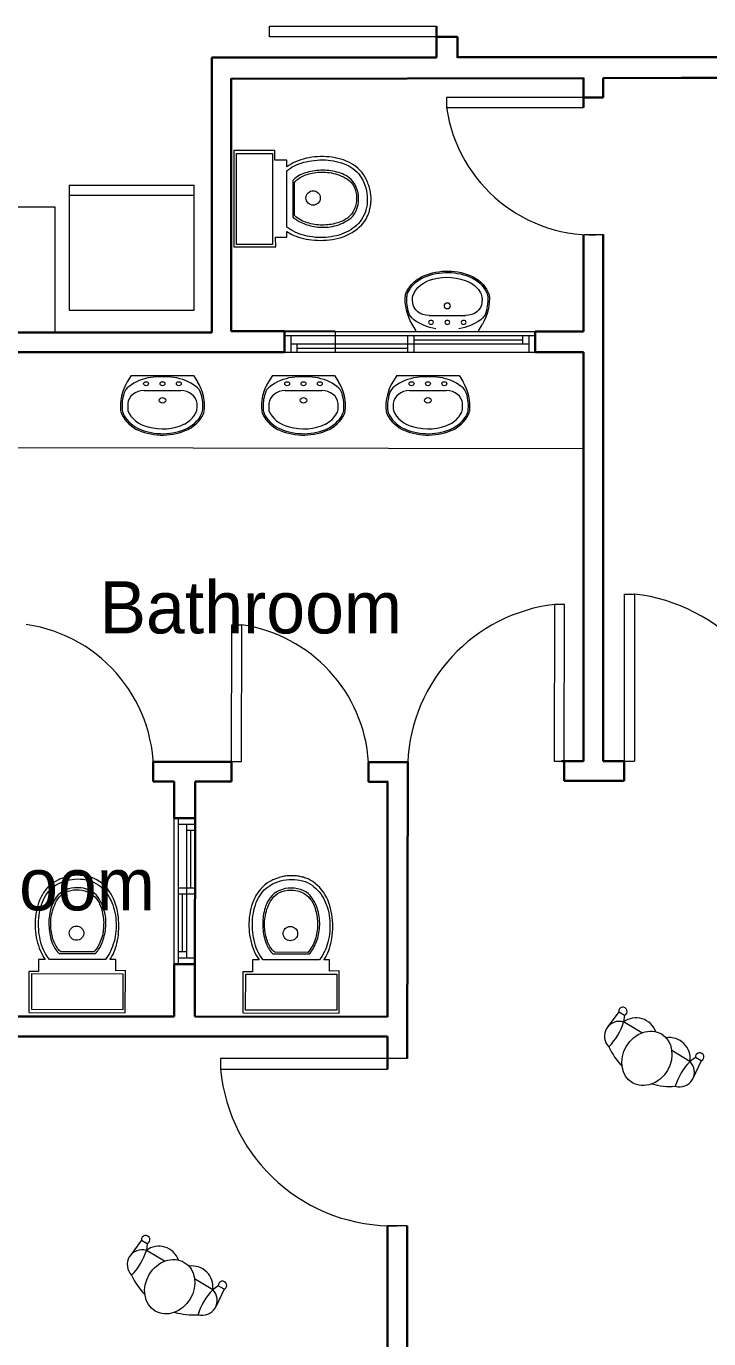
# Model space of a CAD drawing. Header units: inches. Extents: x 17.6 to 55, y 11.8 to 85.9.
# Drawn here: x 28.17 to 31.43, y 21.12 to 27.4 of the extents above; entities that cross this region are included whole.
import ezdxf

# ---------------------------------------------------------------- set-up
doc = ezdxf.new("R2010")
doc.units = ezdxf.units.IN
doc.header["$MEASUREMENT"] = 0
doc.layers.add('01-Text 1 100 int', color=250, linetype='Continuous')
doc.layers.add('6', color=7, linetype='Continuous')
doc.layers.add('1', color=23, linetype='Continuous', lineweight=18)
doc.layers.add('WALL 1 100', color=250, linetype='Continuous', lineweight=30)
for name, color, linetype, lineweight, true_color in [('DOOR WINDOW 1 100', 7, 'Continuous', 15, 0x666666), ('FURNITURE F 1 100', 7, 'Continuous', 13, 0x93979a), ('HATCH F 1 100', 7, 'Continuous', 0, 0xc9c9c9)]:
    doc.layers.add(name, color=color, linetype=linetype, lineweight=lineweight, true_color=true_color)
doc.styles.add('SS Projects_100_notes_interior', font='bahnschrift.ttf', dxfattribs={"height": 0.25})

# ---------------------------------------------------------------- blocks, each defined once
blk = doc.blocks.new('EDUCADORA PLANTA')
at = {"layer": 'HATCH F 1 100'}
for p, q in [((-0.1865, 0.2091), (-0.1936, 0.1344)), ((-0.1865, 0.2091), (-0.1605, 0.2091)), ((-0.1605, 0.2091), (-0.15, 0.185)), ((0.1605, 0.2091), (0.15, 0.185)), ((0.1865, 0.2091), (0.1605, 0.2091)), ((0.1865, 0.2091), (0.1936, 0.1344)), ((-0.0676, 0.185), (-0.15, 0.185)), ((0.15, 0.185), (0.0676, 0.185))]:
    blk.add_line(p, q, dxfattribs=at)
for centre, radius, start, end in [((-0.1735, 0.2192), 0.0164, 322.2806, 217.7194), ((-0.075, 0.1538), 0.0812, 50.4451, 157.4368), ((0.075, 0.1538), 0.0812, 22.5632, 129.5549), ((0.1735, 0.2192), 0.0164, 322.2806, 217.7194), ((-0.1361, 0.1289), 0.0578, 103.9414, 256.0586), ((-0.3761, 0.1289), 0.2329, 346.0586, 13.9414), ((0.3761, 0.1289), 0.2329, 166.0586, 193.9414), ((0.1361, 0.1289), 0.0578, 283.9414, 76.0586), ((0, 0.2878), 0.2622, 235.105, 255.1659), ((0, 0.2878), 0.2622, 284.8341, 304.895)]:
    blk.add_arc(centre, radius, start, end, dxfattribs=at)
blk.add_ellipse((0, 0.11), major_axis=(0, 0.11), ratio=0.84054, dxfattribs=at)

msp = doc.modelspace()

# ---------------------------------------------------------------- linework, layer by layer
at = {"layer": '6', "lineweight": 9}
msp.add_line((29.3446, 25.7321), (29.3254, 25.7016), dxfattribs=at)
at = {"layer": '6', "lineweight": 9, "extrusion": (0, 0, -1)}
msp.add_ellipse((30.2908, 26.0485), major_axis=(0.0783, 0), ratio=0.843506, start_param=0.24786, end_param=0.854013, dxfattribs=at)
at = {"layer": '6', "lineweight": 9}
msp.add_ellipse((29.4795, 25.5386), major_axis=(0.2221, 0), ratio=0.843506, start_param=1.756454, end_param=2.287579, dxfattribs=at)
msp.add_ellipse((29.4153, 25.6925), major_axis=(0.0117, 0), ratio=0.843506, dxfattribs=at)
at = {"layer": 'DOOR WINDOW 1 100', "lineweight": 9}
for p, q in [((30.8351, 27.0625), (30.1788, 27.0625)), ((30.1788, 27.0625), (30.1788, 27.0156)), ((30.8351, 27.0156), (30.8351, 27.0625)), ((30.1788, 27.0156), (30.8351, 27.0156)), ((29.6447, 25.9433), (29.6447, 25.8433)), ((31.0288, 24.6858), (31.0288, 23.792)), ((31.0788, 24.6858), (31.0788, 23.8858)), ((29.8964, 22.4615), (29.0964, 22.4615)), ((29.0964, 22.4115), (29.8964, 22.4115))]:
    msp.add_line(p, q, dxfattribs=at)
at = {"layer": 'DOOR WINDOW 1 100'}
for p, q in [((29.4024, 25.9433), (30.6024, 25.9433)), ((29.4024, 25.9233), (30.6024, 25.9233)), ((29.4324, 25.9233), (29.4324, 25.8433)), ((29.9922, 25.9233), (29.9922, 25.8433)), ((30.0222, 25.9233), (30.0222, 25.8433)), ((30.0222, 25.9033), (30.5424, 25.9033)), ((30.5424, 25.9233), (30.5424, 25.8833)), ((30.5724, 25.9233), (30.5724, 25.8433)), ((29.4024, 25.8433), (30.6024, 25.8433)), ((29.4324, 25.8833), (30.5724, 25.8833)), ((29.4624, 25.8833), (29.4624, 25.8433)), ((29.4624, 25.8633), (29.9922, 25.8633)), ((31.0288, 24.6858), (31.0788, 24.6858)), ((31.0288, 23.8858), (31.0788, 23.8858)), ((28.8742, 22.913), (28.8742, 23.613)), ((28.8942, 22.913), (28.8942, 23.613)), ((28.9742, 23.583), (28.8942, 23.583)), ((28.9342, 22.943), (28.9342, 23.583)), ((28.9742, 23.613), (28.9742, 22.913)), ((28.9742, 23.553), (28.9342, 23.553)), ((28.9542, 23.278), (28.9542, 23.553)), ((28.9742, 23.278), (28.8942, 23.278)), ((28.9742, 23.248), (28.8942, 23.248)), ((28.9142, 22.973), (28.9142, 23.248)), ((28.9342, 22.973), (28.8942, 22.973)), ((28.9742, 22.943), (28.8942, 22.943))]:
    msp.add_line(p, q, dxfattribs=at)
at = {"layer": 'DOOR WINDOW 1 100', "lineweight": 9}
for points in [[(30.1306, 27.3539), (29.3306, 27.3539), (29.3306, 27.4039), (30.1306, 27.4039)], [(30.7413, 23.8854), (30.7428, 24.6354), (30.6959, 24.6355), (30.6945, 23.8855)], [(29.1488, 23.8817), (29.15, 24.5379), (29.1969, 24.5379), (29.1956, 23.8816)]]:
    msp.add_lwpolyline(points, close=True, dxfattribs=at)
for centre, radius, start, end in [((30.882, 27.1148), 0.7101, 188.02724, 273.78504), ((30.7904, 23.8425), 0.7988, 96.79308, 177.30836), ((30.9772, 23.8389), 0.853, 3.10309, 83.15444), ((28.0651, 23.8369), 0.7101, 356.10385, 81.86166), ((29.0964, 23.8349), 0.7101, 3.67394, 81.86166), ((29.9198, 22.4882), 0.827, 185.31922, 271.624)]:
    msp.add_arc(centre, radius, start, end, dxfattribs=at)
at = {"layer": 'FURNITURE F 1 100', "lineweight": 9}
for p, q in [((28.3706, 26.6439), (28.9706, 26.6439)), ((28.3706, 26.6439), (28.3706, 26.0439)), ((28.3038, 26.5375), (27.8387, 26.5375)), ((28.3038, 25.9375), (28.3038, 26.5375)), ((30.0585, 26.2044), (30.0679, 26.2085)), ((30.0621, 26.1985), (30.0714, 26.2026)), ((30.0947, 26.0191), (30.2699, 26.0191)), ((30.0332, 25.9464), (30.0141, 25.9769)), ((30.3313, 25.9464), (30.3505, 25.9769)), ((28.6689, 25.7321), (28.6497, 25.7016)), ((28.6689, 25.7321), (28.967, 25.7321)), ((28.967, 25.7321), (28.9862, 25.7016)), ((29.3446, 25.7321), (29.6426, 25.7321)), ((29.6426, 25.7321), (29.6618, 25.7016)), ((29.9404, 25.7321), (29.9213, 25.7016)), ((29.9404, 25.7321), (30.2385, 25.7321)), ((30.2385, 25.7321), (30.2577, 25.7016)), ((28.7304, 25.6594), (28.9056, 25.6594)), ((29.406, 25.6594), (29.5812, 25.6594)), ((30.0019, 25.6594), (30.1771, 25.6594)), ((28.6942, 25.4741), (28.7036, 25.47)), ((28.6977, 25.48), (28.7071, 25.4759)), ((29.3698, 25.4741), (29.3792, 25.47)), ((29.3734, 25.48), (29.3828, 25.4759)), ((29.9657, 25.4741), (29.9751, 25.47)), ((29.9693, 25.48), (29.9786, 25.4759)), ((30.8377, 25.3804), (27.9317, 25.3861))]:
    msp.add_line(p, q, dxfattribs=at)
for points in [[(29.1592, 26.8095), (29.1592, 26.3475), (29.3612, 26.3475), (29.3599, 26.3936), (29.4139, 26.3936), (29.4139, 26.422), (29.4211, 26.4167), (29.4294, 26.4118), (29.4383, 26.4068), (29.4478, 26.4022), (29.4584, 26.3983), (29.4693, 26.3943), (29.4811, 26.391), (29.4933, 26.388), (29.5058, 26.3851), (29.519, 26.3831), (29.5325, 26.3811), (29.5464, 26.3801), (29.5602, 26.3791), (29.5744, 26.3788), (29.5889, 26.3791), (29.603, 26.3801), (29.6175, 26.3814), (29.632, 26.3834), (29.6462, 26.3861), (29.6604, 26.3894), (29.6742, 26.3933), (29.688, 26.3979), (29.7012, 26.4035), (29.7141, 26.4095), (29.7266, 26.4164), (29.7384, 26.424), (29.75, 26.4325), (29.7609, 26.4417), (29.7707, 26.452), (29.7803, 26.4628), (29.7889, 26.4747), (29.7964, 26.4875), (29.7991, 26.4928), (29.8014, 26.4978), (29.8037, 26.5034), (29.8057, 26.5086), (29.8073, 26.5142), (29.8093, 26.5195), (29.8119, 26.5307), (29.8132, 26.5363), (29.8142, 26.5419), (29.8149, 26.5472), (29.8155, 26.5528), (29.8162, 26.5581), (29.8165, 26.5637), (29.8169, 26.5686), (29.8169, 26.5864), (29.8165, 26.5927), (29.8159, 26.5989), (29.8149, 26.6052), (29.8139, 26.6114), (29.8126, 26.6177), (29.8113, 26.6236), (29.8096, 26.6299), (29.8076, 26.6361), (29.8057, 26.6421), (29.8037, 26.648), (29.8014, 26.6539), (29.7991, 26.6599), (29.7964, 26.6658), (29.7938, 26.6717), (29.7875, 26.6836), (29.7803, 26.6948), (29.7724, 26.7053), (29.7638, 26.7149), (29.7543, 26.7241), (29.744, 26.7324), (29.7335, 26.7399), (29.722, 26.7469), (29.7101, 26.7531), (29.6979, 26.7587), (29.6854, 26.7637), (29.6722, 26.7676), (29.6587, 26.7712), (29.6452, 26.7742), (29.6314, 26.7768), (29.6172, 26.7785), (29.6034, 26.7795), (29.5892, 26.7801), (29.575, 26.7801), (29.5609, 26.7795), (29.5467, 26.7785), (29.5328, 26.7768), (29.5193, 26.7745), (29.5058, 26.7716), (29.4926, 26.7683), (29.4801, 26.7643), (29.4676, 26.76), (29.4557, 26.7551), (29.4445, 26.7498), (29.4337, 26.7442), (29.4235, 26.7376), (29.4139, 26.731), (29.4139, 26.763), (29.3562, 26.763), (29.3562, 26.8095), (29.1592, 26.8095)], [(29.1734, 26.359), (29.1734, 26.7953), (29.3457, 26.7953), (29.3457, 26.359), (29.1734, 26.359)], [(29.4139, 26.4427), (29.4139, 26.7116), (29.4218, 26.7182), (29.4307, 26.7245), (29.4399, 26.7301), (29.4498, 26.7353), (29.4604, 26.7403), (29.4716, 26.7449), (29.4831, 26.7488), (29.495, 26.7525), (29.5071, 26.7554), (29.5197, 26.7581), (29.5325, 26.7604), (29.5454, 26.762), (29.5585, 26.763), (29.5721, 26.7637), (29.5852, 26.764), (29.5984, 26.7637), (29.6119, 26.7627), (29.6251, 26.761), (29.638, 26.759), (29.6508, 26.7567), (29.6633, 26.7534), (29.6755, 26.7498), (29.6877, 26.7455), (29.6989, 26.7406), (29.7101, 26.7353), (29.7207, 26.7291), (29.7305, 26.7225), (29.7401, 26.7152), (29.7487, 26.707), (29.7566, 26.6984), (29.7638, 26.6892), (29.7704, 26.6793), (29.777, 26.6674), (29.7829, 26.6553), (29.7875, 26.6424), (29.7918, 26.6296), (29.7948, 26.6164), (29.7971, 26.6029), (29.7987, 26.5897), (29.7991, 26.5762), (29.7991, 26.5627), (29.7978, 26.5495), (29.7958, 26.5366), (29.7925, 26.5241), (29.7889, 26.5119), (29.7839, 26.5004), (29.7783, 26.4892), (29.7717, 26.4787), (29.7645, 26.4691), (29.7566, 26.4602), (29.7483, 26.4516), (29.7391, 26.4437), (29.7299, 26.4365), (29.7197, 26.4299), (29.7091, 26.4236), (29.6982, 26.418), (29.687, 26.4131), (29.6755, 26.4085), (29.6637, 26.4045), (29.6515, 26.4012), (29.6393, 26.3983), (29.6264, 26.3959), (29.6139, 26.3943), (29.601, 26.393), (29.5882, 26.3923), (29.5753, 26.3923), (29.5625, 26.3927), (29.5496, 26.3933), (29.5368, 26.395), (29.5243, 26.3966), (29.5118, 26.3989), (29.4996, 26.4019), (29.4877, 26.4055), (29.4762, 26.4091), (29.4646, 26.4137), (29.4538, 26.4184), (29.4429, 26.424), (29.4327, 26.4296), (29.4231, 26.4358), (29.4139, 26.4427)], [(29.7114, 26.4787), (29.722, 26.4872), (29.7312, 26.4971), (29.7391, 26.5086), (29.7457, 26.5208), (29.751, 26.534), (29.7546, 26.5482), (29.7569, 26.5623), (29.7576, 26.5772), (29.7569, 26.592), (29.7549, 26.6065), (29.7513, 26.6207), (29.7464, 26.6342), (29.7401, 26.6474), (29.7319, 26.6592), (29.7223, 26.6698), (29.7114, 26.6793), (29.7042, 26.6843), (29.6963, 26.6889), (29.6884, 26.6931), (29.6801, 26.6968), (29.6712, 26.7004), (29.6623, 26.7034), (29.6534, 26.706), (29.6439, 26.7083), (29.6347, 26.7103), (29.6248, 26.7116), (29.6152, 26.7129), (29.6053, 26.7139), (29.5954, 26.7142), (29.5859, 26.7146), (29.576, 26.7142), (29.5661, 26.7136), (29.5566, 26.7129), (29.547, 26.7119), (29.5375, 26.7103), (29.5282, 26.7086), (29.5193, 26.7063), (29.5104, 26.704), (29.5019, 26.7014), (29.4936, 26.6984), (29.4857, 26.6951), (29.4781, 26.6918), (29.4643, 26.6839), (29.458, 26.6796), (29.4524, 26.675), (29.4468, 26.6701), (29.4422, 26.6651), (29.4422, 26.4915), (29.4462, 26.4875), (29.4508, 26.4839), (29.4561, 26.48), (29.4613, 26.4763), (29.4673, 26.4727), (29.4735, 26.4691), (29.4801, 26.4655), (29.487, 26.4622), (29.4946, 26.4592), (29.5022, 26.4562), (29.5101, 26.4536), (29.5183, 26.451), (29.5269, 26.4487), (29.5355, 26.4467), (29.5444, 26.445), (29.5536, 26.4434), (29.5628, 26.4424), (29.5724, 26.4417), (29.5819, 26.4414), (29.5918, 26.4414), (29.6017, 26.4417), (29.6116, 26.4424), (29.6215, 26.4437), (29.6317, 26.4454), (29.6416, 26.4477), (29.6518, 26.4506), (29.662, 26.4536), (29.6719, 26.4576), (29.6818, 26.4618), (29.692, 26.4668), (29.7015, 26.4724), (29.7114, 26.4787)], [(29.4501, 26.6562), (29.4534, 26.6602), (29.4574, 26.6645), (29.4617, 26.6681), (29.4666, 26.6721), (29.4719, 26.6757), (29.4775, 26.6793), (29.4834, 26.6826), (29.49, 26.6859), (29.4969, 26.6889), (29.5038, 26.6918), (29.5114, 26.6945), (29.519, 26.6968), (29.5355, 26.7007), (29.544, 26.7024), (29.5526, 26.7037), (29.5615, 26.7047), (29.5707, 26.7053), (29.5796, 26.7057), (29.5892, 26.7057), (29.5984, 26.7053), (29.608, 26.7044), (29.6175, 26.7034), (29.6274, 26.7017), (29.637, 26.6994), (29.6465, 26.6971), (29.6564, 26.6941), (29.666, 26.6905), (29.6755, 26.6866), (29.6851, 26.6823), (29.6943, 26.6773), (29.7035, 26.6717), (29.7134, 26.6645), (29.7223, 26.6556), (29.7299, 26.6457), (29.7361, 26.6345), (29.7411, 26.6223), (29.7447, 26.6098), (29.747, 26.5963), (29.748, 26.5828), (29.7477, 26.5689), (29.7457, 26.5554), (29.7424, 26.5419), (29.7375, 26.5291), (29.7315, 26.5165), (29.7236, 26.505), (29.7144, 26.4945), (29.7035, 26.4852), (29.6982, 26.4816), (29.6926, 26.478), (29.6864, 26.4744), (29.6801, 26.4714), (29.6732, 26.4684), (29.666, 26.4655), (29.6587, 26.4632), (29.6508, 26.4609), (29.6429, 26.4589), (29.6347, 26.4569), (29.6264, 26.4556), (29.6179, 26.4543), (29.6093, 26.4533), (29.6004, 26.4526), (29.5915, 26.452), (29.5826, 26.452), (29.5737, 26.4523), (29.5645, 26.4526), (29.5556, 26.4536), (29.5467, 26.4549), (29.5378, 26.4562), (29.5289, 26.4582), (29.52, 26.4605), (29.5114, 26.4632), (29.5029, 26.4661), (29.4946, 26.4694), (29.4867, 26.473), (29.4788, 26.4773), (29.4712, 26.4819), (29.464, 26.4869), (29.4567, 26.4922), (29.4501, 26.4981), (29.4501, 26.6562)], [(28.3706, 26.0439), (28.9706, 26.0439), (28.9706, 26.6439)], [(28.9706, 26.5939), (28.3706, 26.5939)], [(29.5055, 26.5818), (29.5062, 26.5887), (29.5081, 26.5953), (29.5114, 26.6012), (29.5157, 26.6062), (29.5207, 26.6104), (29.5266, 26.6137), (29.5332, 26.6157), (29.5401, 26.6164), (29.5467, 26.6157), (29.5529, 26.6137), (29.5585, 26.6104), (29.5638, 26.6062), (29.5678, 26.6012), (29.5711, 26.5953), (29.573, 26.5887), (29.5737, 26.5818), (29.573, 26.5752), (29.5711, 26.5686), (29.5678, 26.5627), (29.5638, 26.5574), (29.5585, 26.5531), (29.5529, 26.5498), (29.5467, 26.5475), (29.5401, 26.5469), (29.5332, 26.5475), (29.5266, 26.5498), (29.5207, 26.5531), (29.5157, 26.5574), (29.5114, 26.5627), (29.5081, 26.5686), (29.5062, 26.5752), (29.5055, 26.5818)], [(28.1781, 22.6819), (28.6401, 22.681), (28.6405, 22.883), (28.5943, 22.8818), (28.5944, 22.9358), (28.5661, 22.9359), (28.5714, 22.9431), (28.5763, 22.9514), (28.5813, 22.9602), (28.5859, 22.9698), (28.5899, 22.9803), (28.5939, 22.9912), (28.5972, 23.003), (28.6002, 23.0152), (28.6032, 23.0277), (28.6052, 23.0409), (28.6072, 23.0544), (28.6082, 23.0683), (28.6092, 23.0821), (28.6096, 23.0963), (28.6093, 23.1108), (28.6083, 23.1249), (28.607, 23.1394), (28.6051, 23.1539), (28.6025, 23.1681), (28.5992, 23.1823), (28.5953, 23.1961), (28.5907, 23.21), (28.5851, 23.2232), (28.5792, 23.236), (28.5723, 23.2486), (28.5647, 23.2604), (28.5562, 23.272), (28.547, 23.2829), (28.5368, 23.2928), (28.5259, 23.3024), (28.5141, 23.3109), (28.5013, 23.3186), (28.496, 23.3212), (28.4911, 23.3235), (28.4855, 23.3258), (28.4802, 23.3278), (28.4746, 23.3295), (28.4693, 23.3315), (28.4637, 23.3328), (28.4581, 23.3341), (28.4525, 23.3355), (28.4469, 23.3365), (28.4417, 23.3371), (28.4361, 23.3378), (28.4308, 23.3385), (28.4252, 23.3388), (28.4203, 23.3391), (28.415, 23.3391), (28.4025, 23.3392), (28.3962, 23.3389), (28.3899, 23.3382), (28.3837, 23.3372), (28.3774, 23.3363), (28.3712, 23.335), (28.3652, 23.3336), (28.359, 23.332), (28.3527, 23.33), (28.3468, 23.3281), (28.3408, 23.3261), (28.3349, 23.3238), (28.3289, 23.3215), (28.323, 23.3189), (28.3171, 23.3163), (28.3052, 23.31), (28.294, 23.3028), (28.2834, 23.2949), (28.2739, 23.2864), (28.2646, 23.2768), (28.2564, 23.2666), (28.2488, 23.2561), (28.2418, 23.2446), (28.2355, 23.2327), (28.2299, 23.2206), (28.2249, 23.208), (28.221, 23.1949), (28.2173, 23.1814), (28.2143, 23.1679), (28.2117, 23.154), (28.21, 23.1399), (28.209, 23.126), (28.2083, 23.1119), (28.2083, 23.0977), (28.2089, 23.0835), (28.2098, 23.0694), (28.2115, 23.0555), (28.2137, 23.042), (28.2167, 23.0285), (28.22, 23.0153), (28.2239, 23.0028), (28.2281, 22.9902), (28.2331, 22.9784), (28.2383, 22.9672), (28.2439, 22.9563), (28.2505, 22.9461), (28.257, 22.9365), (28.2251, 22.9365), (28.225, 22.8789), (28.1785, 22.879), (28.1781, 22.6819)], [(28.5453, 22.9359), (28.2765, 22.9364), (28.2699, 22.9444), (28.2637, 22.9533), (28.2581, 22.9625), (28.2528, 22.9724), (28.2479, 22.983), (28.2433, 22.9942), (28.2394, 23.0057), (28.2358, 23.0176), (28.2328, 23.0298), (28.2302, 23.0423), (28.2279, 23.0552), (28.2263, 23.068), (28.2254, 23.0812), (28.2247, 23.0947), (28.2244, 23.1079), (28.2248, 23.1211), (28.2258, 23.1346), (28.2275, 23.1477), (28.2295, 23.1606), (28.2318, 23.1734), (28.2351, 23.186), (28.2388, 23.1981), (28.2431, 23.2103), (28.248, 23.2215), (28.2533, 23.2327), (28.2596, 23.2432), (28.2662, 23.2531), (28.2735, 23.2627), (28.2817, 23.2712), (28.2903, 23.2791), (28.2996, 23.2863), (28.3095, 23.2929), (28.3213, 23.2995), (28.3335, 23.3054), (28.3464, 23.31), (28.3592, 23.3142), (28.3724, 23.3172), (28.3859, 23.3194), (28.3991, 23.3211), (28.4126, 23.3214), (28.4262, 23.3213), (28.4393, 23.32), (28.4522, 23.318), (28.4647, 23.3147), (28.4769, 23.311), (28.4884, 23.3061), (28.4996, 23.3004), (28.5101, 23.2938), (28.5197, 23.2866), (28.5285, 23.2786), (28.5371, 23.2704), (28.545, 23.2611), (28.5522, 23.2519), (28.5588, 23.2417), (28.565, 23.2311), (28.5706, 23.2202), (28.5755, 23.209), (28.5801, 23.1975), (28.584, 23.1856), (28.5873, 23.1734), (28.5903, 23.1612), (28.5925, 23.1484), (28.5942, 23.1358), (28.5955, 23.123), (28.5961, 23.1101), (28.5961, 23.0973), (28.5957, 23.0844), (28.595, 23.0716), (28.5934, 23.0587), (28.5917, 23.0462), (28.5894, 23.0337), (28.5864, 23.0215), (28.5827, 23.0097), (28.5791, 22.9981), (28.5744, 22.9866), (28.5698, 22.9757), (28.5642, 22.9649), (28.5586, 22.9547), (28.5523, 22.9451), (28.5453, 22.9359)], [(29.2023, 22.68), (29.6642, 22.6791), (29.6646, 22.881), (29.6185, 22.8798), (29.6186, 22.9338), (29.5903, 22.9339), (29.5955, 22.9411), (29.6005, 22.9494), (29.6055, 22.9583), (29.6101, 22.9678), (29.6141, 22.9783), (29.618, 22.9892), (29.6214, 23.0011), (29.6244, 23.0132), (29.6273, 23.0258), (29.6293, 23.0389), (29.6313, 23.0524), (29.6324, 23.0663), (29.6334, 23.0801), (29.6337, 23.0943), (29.6334, 23.1088), (29.6325, 23.1229), (29.6312, 23.1374), (29.6292, 23.1519), (29.6266, 23.1661), (29.6234, 23.1803), (29.6194, 23.1941), (29.6148, 23.208), (29.6093, 23.2212), (29.6034, 23.234), (29.5965, 23.2466), (29.5889, 23.2585), (29.5804, 23.27), (29.5712, 23.2809), (29.561, 23.2908), (29.5501, 23.3004), (29.5383, 23.309), (29.5254, 23.3166), (29.5202, 23.3192), (29.5152, 23.3215), (29.5096, 23.3238), (29.5044, 23.3258), (29.4988, 23.3275), (29.4935, 23.3295), (29.4879, 23.3308), (29.4823, 23.3321), (29.4767, 23.3335), (29.4711, 23.3345), (29.4658, 23.3351), (29.4602, 23.3358), (29.455, 23.3365), (29.4494, 23.3368), (29.4444, 23.3372), (29.4266, 23.3372), (29.4204, 23.3369), (29.4141, 23.3362), (29.4078, 23.3352), (29.4016, 23.3343), (29.3953, 23.333), (29.3894, 23.3317), (29.3831, 23.33), (29.3769, 23.3281), (29.3709, 23.3261), (29.365, 23.3241), (29.3591, 23.3218), (29.3531, 23.3195), (29.3472, 23.3169), (29.3412, 23.3143), (29.3294, 23.3081), (29.3182, 23.3008), (29.3076, 23.2929), (29.298, 23.2844), (29.2888, 23.2749), (29.2805, 23.2647), (29.2729, 23.2541), (29.266, 23.2426), (29.2597, 23.2308), (29.2541, 23.2186), (29.2491, 23.2061), (29.2451, 23.1929), (29.2415, 23.1794), (29.2385, 23.1659), (29.2358, 23.1521), (29.2341, 23.1379), (29.2331, 23.1241), (29.2324, 23.1099), (29.2324, 23.0957), (29.233, 23.0815), (29.234, 23.0674), (29.2356, 23.0535), (29.2379, 23.04), (29.2408, 23.0265), (29.2441, 23.0133), (29.248, 23.0008), (29.2523, 22.9883), (29.2572, 22.9764), (29.2625, 22.9652), (29.2681, 22.9543), (29.2746, 22.9441), (29.2812, 22.9345), (29.2492, 22.9346), (29.2491, 22.8769), (29.2027, 22.877), (29.2023, 22.68)], [(29.5695, 22.9339), (29.3006, 22.9345), (29.2941, 22.9424), (29.2878, 22.9513), (29.2822, 22.9605), (29.277, 22.9704), (29.2721, 22.981), (29.2675, 22.9922), (29.2635, 23.0037), (29.2599, 23.0156), (29.257, 23.0278), (29.2544, 23.0403), (29.2521, 23.0532), (29.2505, 23.066), (29.2495, 23.0792), (29.2489, 23.0927), (29.2486, 23.1059), (29.2489, 23.1191), (29.25, 23.1326), (29.2516, 23.1458), (29.2536, 23.1586), (29.256, 23.1715), (29.2593, 23.184), (29.2629, 23.1962), (29.2672, 23.2083), (29.2722, 23.2195), (29.2775, 23.2307), (29.2838, 23.2413), (29.2904, 23.2511), (29.2976, 23.2607), (29.3059, 23.2692), (29.3145, 23.2771), (29.3237, 23.2843), (29.3336, 23.2909), (29.3455, 23.2975), (29.3577, 23.3034), (29.3706, 23.308), (29.3834, 23.3122), (29.3966, 23.3152), (29.4101, 23.3174), (29.4233, 23.3191), (29.4368, 23.3194), (29.4503, 23.3193), (29.4635, 23.318), (29.4763, 23.316), (29.4889, 23.3127), (29.501, 23.309), (29.5126, 23.3041), (29.5238, 23.2984), (29.5343, 23.2918), (29.5438, 23.2846), (29.5527, 23.2766), (29.5613, 23.2684), (29.5691, 23.2592), (29.5764, 23.2499), (29.5829, 23.2397), (29.5892, 23.2291), (29.5948, 23.2182), (29.5997, 23.207), (29.6043, 23.1955), (29.6082, 23.1836), (29.6115, 23.1714), (29.6144, 23.1592), (29.6167, 23.1464), (29.6183, 23.1338), (29.6196, 23.121), (29.6203, 23.1081), (29.6202, 23.0953), (29.6199, 23.0824), (29.6192, 23.0696), (29.6175, 23.0567), (29.6158, 23.0442), (29.6135, 23.0317), (29.6105, 23.0195), (29.6069, 23.0077), (29.6032, 22.9961), (29.5986, 22.9846), (29.594, 22.9738), (29.5883, 22.9629), (29.5827, 22.9527), (29.5764, 22.9432), (29.5695, 22.9339)], [(28.51, 23.2335), (28.5015, 23.2441), (28.4916, 23.2533), (28.4801, 23.2613), (28.4679, 23.2679), (28.4547, 23.2732), (28.4406, 23.2768), (28.4264, 23.2792), (28.4116, 23.2798), (28.3967, 23.2792), (28.3822, 23.2773), (28.3681, 23.2737), (28.3545, 23.2688), (28.3414, 23.2625), (28.3295, 23.2543), (28.3189, 23.2448), (28.3093, 23.2339), (28.3044, 23.2267), (28.2998, 23.2188), (28.2955, 23.2109), (28.2918, 23.2026), (28.2882, 23.1938), (28.2852, 23.1849), (28.2825, 23.176), (28.2802, 23.1664), (28.2782, 23.1572), (28.2769, 23.1473), (28.2755, 23.1378), (28.2745, 23.1279), (28.2742, 23.118), (28.2738, 23.1084), (28.2742, 23.0986), (28.2748, 23.0887), (28.2754, 23.0791), (28.2764, 23.0696), (28.278, 23.06), (28.2797, 23.0508), (28.2819, 23.0419), (28.2842, 23.033), (28.2869, 23.0244), (28.2898, 23.0162), (28.2931, 23.0082), (28.2964, 23.0007), (28.3042, 22.9868), (28.3085, 22.9805), (28.3131, 22.9749), (28.3181, 22.9693), (28.323, 22.9647), (28.4966, 22.9644), (28.5006, 22.9683), (28.5042, 22.9729), (28.5082, 22.9782), (28.5118, 22.9834), (28.5155, 22.9894), (28.5191, 22.9956), (28.5227, 23.0022), (28.526, 23.0091), (28.529, 23.0167), (28.532, 23.0243), (28.5347, 23.0322), (28.5373, 23.0404), (28.5396, 23.049), (28.5416, 23.0575), (28.5433, 23.0664), (28.545, 23.0756), (28.546, 23.0849), (28.5466, 23.0944), (28.547, 23.104), (28.547, 23.1138), (28.5467, 23.1237), (28.5461, 23.1336), (28.5448, 23.1435), (28.5431, 23.1537), (28.5408, 23.1636), (28.5379, 23.1738), (28.5349, 23.1841), (28.531, 23.1939), (28.5267, 23.2038), (28.5218, 23.2141), (28.5162, 23.2236), (28.51, 23.2335)], [(28.3319, 22.9726), (28.328, 22.9759), (28.3237, 22.9798), (28.3201, 22.9841), (28.3161, 22.9891), (28.3125, 22.9944), (28.3089, 23), (28.3056, 23.0059), (28.3023, 23.0125), (28.2994, 23.0194), (28.2964, 23.0264), (28.2938, 23.0339), (28.2915, 23.0415), (28.2876, 23.058), (28.286, 23.0666), (28.2846, 23.0751), (28.2837, 23.084), (28.283, 23.0933), (28.2827, 23.1022), (28.2827, 23.1117), (28.2831, 23.121), (28.2841, 23.1305), (28.2851, 23.1401), (28.2868, 23.1499), (28.2891, 23.1595), (28.2914, 23.169), (28.2944, 23.1789), (28.298, 23.1885), (28.302, 23.198), (28.3063, 23.2076), (28.3113, 23.2168), (28.3169, 23.226), (28.3242, 23.2359), (28.3331, 23.2447), (28.343, 23.2523), (28.3542, 23.2585), (28.3664, 23.2635), (28.3789, 23.2671), (28.3924, 23.2693), (28.406, 23.2703), (28.4198, 23.2699), (28.4333, 23.2679), (28.4468, 23.2646), (28.4596, 23.2597), (28.4721, 23.2537), (28.4837, 23.2458), (28.4942, 23.2365), (28.5034, 23.2256), (28.507, 23.2204), (28.5106, 23.2147), (28.5142, 23.2085), (28.5172, 23.2022), (28.5201, 23.1953), (28.5231, 23.188), (28.5254, 23.1808), (28.5277, 23.1729), (28.5296, 23.165), (28.5316, 23.1567), (28.5329, 23.1485), (28.5342, 23.1399), (28.5352, 23.1313), (28.5358, 23.1224), (28.5365, 23.1135), (28.5364, 23.1046), (28.5361, 23.0957), (28.5357, 23.0865), (28.5347, 23.0776), (28.5334, 23.0687), (28.5321, 23.0598), (28.5301, 23.0509), (28.5278, 23.0421), (28.5251, 23.0335), (28.5221, 23.0249), (28.5188, 23.0167), (28.5152, 23.0088), (28.5109, 23.0009), (28.5062, 22.9933), (28.5013, 22.9861), (28.496, 22.9789), (28.4901, 22.9723), (28.3319, 22.9726)], [(29.5342, 23.2315), (29.5256, 23.2421), (29.5158, 23.2513), (29.5042, 23.2593), (29.4921, 23.2659), (29.4789, 23.2712), (29.4647, 23.2748), (29.4506, 23.2772), (29.4357, 23.2779), (29.4209, 23.2772), (29.4064, 23.2753), (29.3922, 23.2717), (29.3787, 23.2668), (29.3655, 23.2605), (29.3536, 23.2523), (29.3431, 23.2428), (29.3335, 23.2319), (29.3285, 23.2247), (29.3239, 23.2168), (29.3196, 23.2089), (29.316, 23.2007), (29.3123, 23.1918), (29.3094, 23.1829), (29.3067, 23.174), (29.3044, 23.1644), (29.3024, 23.1552), (29.301, 23.1453), (29.2997, 23.1358), (29.2987, 23.1259), (29.2984, 23.116), (29.298, 23.1065), (29.2983, 23.0966), (29.299, 23.0867), (29.2996, 23.0771), (29.3006, 23.0676), (29.3022, 23.058), (29.3038, 23.0488), (29.3061, 23.0399), (29.3084, 23.031), (29.311, 23.0224), (29.314, 23.0142), (29.3173, 23.0063), (29.3205, 22.9987), (29.3245, 22.9917), (29.3284, 22.9848), (29.3327, 22.9786), (29.3373, 22.9729), (29.3422, 22.9673), (29.3472, 22.9627), (29.5208, 22.9624), (29.5248, 22.9663), (29.5284, 22.9709), (29.5324, 22.9762), (29.536, 22.9815), (29.5396, 22.9874), (29.5433, 22.9936), (29.5469, 23.0002), (29.5502, 23.0071), (29.5532, 23.0147), (29.5562, 23.0223), (29.5588, 23.0302), (29.5615, 23.0384), (29.5638, 23.047), (29.5658, 23.0555), (29.5675, 23.0644), (29.5691, 23.0736), (29.5701, 23.0829), (29.5708, 23.0924), (29.5711, 23.102), (29.5712, 23.1119), (29.5709, 23.1217), (29.5702, 23.1316), (29.5689, 23.1415), (29.5673, 23.1517), (29.565, 23.1616), (29.5621, 23.1718), (29.5591, 23.1821), (29.5552, 23.192), (29.5509, 23.2019), (29.546, 23.2121), (29.5404, 23.2216), (29.5342, 23.2315)], [(29.3561, 22.9706), (29.3521, 22.9739), (29.3478, 22.9779), (29.3442, 22.9822), (29.3403, 22.9871), (29.3367, 22.9924), (29.3331, 22.998), (29.3298, 23.0039), (29.3265, 23.0105), (29.3235, 23.0174), (29.3206, 23.0244), (29.318, 23.032), (29.3157, 23.0395), (29.3137, 23.0478), (29.3117, 23.056), (29.3101, 23.0646), (29.3088, 23.0732), (29.3078, 23.0821), (29.3072, 23.0913), (29.3069, 23.1002), (29.3069, 23.1097), (29.3073, 23.119), (29.3083, 23.1285), (29.3093, 23.1381), (29.3109, 23.148), (29.3133, 23.1575), (29.3156, 23.1671), (29.3186, 23.1769), (29.3222, 23.1865), (29.3262, 23.196), (29.3305, 23.2056), (29.3354, 23.2148), (29.3411, 23.224), (29.3483, 23.2339), (29.3573, 23.2428), (29.3672, 23.2503), (29.3784, 23.2566), (29.3906, 23.2615), (29.4031, 23.2651), (29.4166, 23.2674), (29.4301, 23.2683), (29.444, 23.268), (29.4575, 23.266), (29.471, 23.2626), (29.4838, 23.2577), (29.4963, 23.2517), (29.5078, 23.2438), (29.5184, 23.2345), (29.5276, 23.2236), (29.5312, 23.2184), (29.5348, 23.2128), (29.5384, 23.2065), (29.5414, 23.2002), (29.5443, 23.1933), (29.5473, 23.186), (29.5496, 23.1788), (29.5518, 23.1709), (29.5538, 23.163), (29.5558, 23.1547), (29.5571, 23.1465), (29.5584, 23.1379), (29.5593, 23.1293), (29.56, 23.1205), (29.5606, 23.1116), (29.5606, 23.1027), (29.5603, 23.0938), (29.5599, 23.0845), (29.5589, 23.0756), (29.5576, 23.0667), (29.5562, 23.0579), (29.5542, 23.049), (29.5519, 23.0401), (29.5493, 23.0315), (29.5463, 23.0229), (29.543, 23.0147), (29.5393, 23.0068), (29.535, 22.9989), (29.5304, 22.9913), (29.5254, 22.9841), (29.5202, 22.9769), (29.5142, 22.9703), (29.3561, 22.9706)], [(28.4065, 23.0278), (28.3996, 23.0285), (28.393, 23.0305), (28.387, 23.0338), (28.3821, 23.0381), (28.3778, 23.043), (28.3746, 23.0489), (28.3726, 23.0555), (28.3719, 23.0625), (28.3726, 23.069), (28.3746, 23.0753), (28.3779, 23.0809), (28.3822, 23.0862), (28.3872, 23.0901), (28.3931, 23.0934), (28.3997, 23.0954), (28.4066, 23.096), (28.4132, 23.0953), (28.4198, 23.0933), (28.4257, 23.09), (28.431, 23.0861), (28.4352, 23.0808), (28.4385, 23.0752), (28.4408, 23.0689), (28.4415, 23.0623), (28.4408, 23.0554), (28.4385, 23.0488), (28.4352, 23.0429), (28.4309, 23.038), (28.4256, 23.0337), (28.4197, 23.0304), (28.4131, 23.0284), (28.4065, 23.0278)], [(29.4306, 23.0258), (29.4237, 23.0265), (29.4171, 23.0285), (29.4112, 23.0318), (29.4063, 23.0361), (29.402, 23.041), (29.3987, 23.047), (29.3968, 23.0536), (29.3961, 23.0605), (29.3968, 23.0671), (29.3988, 23.0733), (29.4021, 23.0789), (29.4064, 23.0842), (29.4113, 23.0881), (29.4173, 23.0914), (29.4238, 23.0934), (29.4308, 23.094), (29.4374, 23.0933), (29.4439, 23.0914), (29.4499, 23.088), (29.4551, 23.0841), (29.4594, 23.0788), (29.4627, 23.0732), (29.465, 23.0669), (29.4656, 23.0603), (29.465, 23.0534), (29.4626, 23.0468), (29.4593, 23.0409), (29.455, 23.036), (29.4498, 23.0317), (29.4438, 23.0284), (29.4372, 23.0265), (29.4306, 23.0258)], [(28.6286, 22.6952), (28.1923, 22.6961), (28.1926, 22.8684), (28.6289, 22.8676), (28.6286, 22.6952)], [(29.6527, 22.6932), (29.2165, 22.6941), (29.2168, 22.8664), (29.6531, 22.8656), (29.6527, 22.6932)]]:
    msp.add_lwpolyline(points, dxfattribs=at)
at = {"layer": 'FURNITURE F 1 100', "lineweight": 9, "extrusion": (0, 0, -1)}
for centre, major_axis, start_param, end_param in [((30.1507, 26.0785), (-0.1754, 0), 0.284246, 1.017312), ((30.1825, 26.0197), (0.2514, 0), 4.238966, 5.224848), ((30.1825, 26.0197), (0.2436, 0), 4.238966, 5.224848), ((30.1825, 26.0197), (-0.2162, 0), 1.247043, 2.083255), ((30.2138, 26.0785), (-0.1754, 0), 2.12428, 2.857347), ((30.1507, 26.0785), (0.1676, 0), 3.504276, 4.158905), ((30.1507, 26.0785), (0.1402, 0), 3.444446, 4.44547), ((30.2138, 26.0785), (0.1402, 0), 5.265873, 5.855368), ((30.2138, 26.0785), (0.1676, 0), 5.265873, 5.998939), ((30.2917, 26.095), (0.3109, 0), 2.674483, 3.232189), ((30.2917, 26.095), (-0.3031, 0), 6.035325, 6.337028), ((30.0672, 26.1052), (-0.0783, 0), 0.053843, 0.362683), ((30.2917, 26.095), (-0.2757, 0), 6.223626, 6.363915), ((30.0947, 26.0851), (0.0783, 0), 1.570796, 3.082034), ((30.2699, 26.0851), (-0.0783, 0), 3.201152, 4.712389), ((30.2701, 26.1002), (-0.0783, 0), 2.713775, 3.110731), ((30.0729, 26.095), (0.2757, 0), 6.252323, 6.342744), ((30.0729, 26.095), (0.3109, 0), 6.192589, 6.750295), ((30.0729, 26.095), (-0.3031, 0), 3.050996, 3.389453), ((30.0738, 26.0485), (0.0783, 0), 2.287579, 2.893732), ((30.1682, 26.1399), (0.2221, 0), 1.756454, 2.287579), ((30.1963, 26.1399), (-0.2221, 0), 3.995606, 4.526731)]:
    msp.add_ellipse(centre, major_axis=major_axis, ratio=0.843506, start_param=start_param, end_param=end_param, dxfattribs=at)
for centre, major_axis in [((30.1823, 26.0653), (-0.0157, 0)), ((30.104, 25.986), (0.0117, 0)), ((30.1823, 25.986), (-0.0117, 0)), ((30.2606, 25.986), (0.0117, 0))]:
    msp.add_ellipse(centre, major_axis=major_axis, ratio=0.843506, dxfattribs=at)
at = {"layer": 'FURNITURE F 1 100', "lineweight": 9}
for centre, major_axis, start_param, end_param in [((28.9274, 25.5835), (0.3109, 0), 2.674483, 3.232189), ((28.8039, 25.5386), (0.2221, 0), 1.756454, 2.287579), ((28.818, 25.3447), (0.4514, 0), 1.448526, 1.693067), ((28.832, 25.5386), (-0.2221, 0), 3.995606, 4.526731), ((28.7085, 25.5835), (0.3109, 0), 6.192589, 6.750295), ((29.603, 25.5835), (0.3109, 0), 2.674483, 3.232189), ((29.4936, 25.3447), (0.4514, 0), 1.448526, 1.693067), ((29.5077, 25.5386), (-0.2221, 0), 3.995606, 4.526731), ((29.3842, 25.5835), (0.3109, 0), 6.192589, 6.750295), ((30.1989, 25.5835), (0.3109, 0), 2.674483, 3.232189), ((30.0754, 25.5386), (0.2221, 0), 1.756454, 2.287579), ((30.0895, 25.3447), (0.4514, 0), 1.448526, 1.693067), ((30.1035, 25.5386), (-0.2221, 0), 3.995606, 4.526731), ((29.9801, 25.5835), (0.3109, 0), 6.192589, 6.750295), ((28.9274, 25.5835), (-0.3031, 0), 6.035325, 6.337028), ((28.7095, 25.63), (0.0783, 0), 2.287579, 2.893732), ((28.7304, 25.5934), (0.0783, 0), 1.570796, 3.082034), ((28.9056, 25.5934), (-0.0783, 0), 3.201152, 4.712389), ((28.9265, 25.63), (0.0783, 0), 0.24786, 0.854013), ((28.7085, 25.5835), (-0.3031, 0), 3.050996, 3.389453), ((29.603, 25.5835), (-0.3031, 0), 6.035325, 6.337028), ((29.3851, 25.63), (0.0783, 0), 2.287579, 2.893732), ((29.406, 25.5934), (0.0783, 0), 1.570796, 3.082034), ((29.5812, 25.5934), (-0.0783, 0), 3.201152, 4.712389), ((29.6021, 25.63), (0.0783, 0), 0.24786, 0.854013), ((29.3842, 25.5835), (-0.3031, 0), 3.050996, 3.389453), ((30.1989, 25.5835), (-0.3031, 0), 6.035325, 6.337028), ((29.981, 25.63), (0.0783, 0), 2.287579, 2.893732), ((30.0019, 25.5934), (0.0783, 0), 1.570796, 3.082034), ((30.1771, 25.5934), (-0.0783, 0), 3.201152, 4.712389), ((30.198, 25.63), (0.0783, 0), 0.24786, 0.854013), ((29.9801, 25.5835), (-0.3031, 0), 3.050996, 3.389453), ((28.9274, 25.5835), (-0.2757, 0), 6.223626, 6.363915), ((28.9058, 25.5783), (-0.0783, 0), 2.713775, 3.110731), ((28.7085, 25.5835), (0.2757, 0), 6.252323, 6.342744), ((29.603, 25.5835), (-0.2757, 0), 6.223626, 6.363915), ((29.5815, 25.5783), (-0.0783, 0), 2.713775, 3.110731), ((29.3842, 25.5835), (0.2757, 0), 6.252323, 6.342744), ((30.1989, 25.5835), (-0.2757, 0), 6.223626, 6.363915), ((30.1773, 25.5783), (-0.0783, 0), 2.713775, 3.110731), ((29.9801, 25.5835), (0.2757, 0), 6.252323, 6.342744), ((28.7864, 25.6), (-0.1754, 0), 0.284246, 1.017312), ((28.7029, 25.5733), (-0.0783, 0), 0.053843, 0.362683), ((28.7864, 25.6), (0.1676, 0), 3.504276, 4.158905), ((28.7864, 25.6), (0.1402, 0), 3.444446, 4.44547), ((28.8495, 25.6), (0.1402, 0), 5.265873, 5.855368), ((28.8495, 25.6), (0.1676, 0), 5.265873, 5.998939), ((28.8495, 25.6), (-0.1754, 0), 2.12428, 2.857347), ((29.462, 25.6), (-0.1754, 0), 0.284246, 1.017312), ((29.3786, 25.5733), (-0.0783, 0), 0.053843, 0.362683), ((29.462, 25.6), (0.1676, 0), 3.504276, 4.158905), ((29.462, 25.6), (0.1402, 0), 3.444446, 4.44547), ((29.5252, 25.6), (0.1402, 0), 5.265873, 5.855368), ((29.5252, 25.6), (0.1676, 0), 5.265873, 5.998939), ((29.5252, 25.6), (-0.1754, 0), 2.12428, 2.857347), ((30.0579, 25.6), (-0.1754, 0), 0.284246, 1.017312), ((29.9744, 25.5733), (-0.0783, 0), 0.053843, 0.362683), ((30.0579, 25.6), (0.1676, 0), 3.504276, 4.158905), ((30.0579, 25.6), (0.1402, 0), 3.444446, 4.44547), ((30.121, 25.6), (0.1402, 0), 5.265873, 5.855368), ((30.121, 25.6), (0.1676, 0), 5.265873, 5.998939), ((30.121, 25.6), (-0.1754, 0), 2.12428, 2.857347), ((28.8182, 25.6588), (0.2514, 0), 4.238966, 5.224848), ((28.8182, 25.6588), (0.2436, 0), 4.238966, 5.224848), ((28.8182, 25.6588), (-0.2162, 0), 1.247043, 2.083255), ((29.4938, 25.6588), (0.2514, 0), 4.238966, 5.224848), ((29.4938, 25.6588), (0.2436, 0), 4.238966, 5.224848), ((29.4938, 25.6588), (-0.2162, 0), 1.247043, 2.083255), ((30.0897, 25.6588), (0.2514, 0), 4.238966, 5.224848), ((30.0897, 25.6588), (0.2436, 0), 4.238966, 5.224848), ((30.0897, 25.6588), (-0.2162, 0), 1.247043, 2.083255)]:
    msp.add_ellipse(centre, major_axis=major_axis, ratio=0.843506, start_param=start_param, end_param=end_param, dxfattribs=at)
for centre, major_axis in [((28.7396, 25.6925), (0.0117, 0)), ((28.818, 25.6925), (-0.0117, 0)), ((28.8963, 25.6925), (0.0117, 0)), ((29.4936, 25.6925), (-0.0117, 0)), ((29.5719, 25.6925), (0.0117, 0)), ((30.0111, 25.6925), (0.0117, 0)), ((30.0895, 25.6925), (-0.0117, 0)), ((30.1678, 25.6925), (0.0117, 0)), ((28.818, 25.6132), (-0.0157, 0)), ((29.4936, 25.6132), (-0.0157, 0)), ((30.0895, 25.6132), (-0.0157, 0))]:
    msp.add_ellipse(centre, major_axis=major_axis, ratio=0.843506, dxfattribs=at)
at = {"layer": 'HATCH F 1 100', "lineweight": 9}
for p, q in [((30.9288, 27.0625), (30.9288, 27.1563)), ((30.837, 26.4063), (30.9307, 26.4063)), ((30.9288, 25.9375), (30.9288, 26.4063)), ((29.0964, 22.4615), (29.0964, 22.4115)), ((29.9901, 22.4615), (29.8964, 22.4615)), ((29.8964, 22.4115), (29.8964, 22.4615)), ((29.9901, 21.6615), (29.8964, 21.6615))]:
    msp.add_line(p, q, dxfattribs=at)
at = {"layer": 'WALL 1 100'}
for p, q in [((30.1306, 27.4039), (30.1306, 27.2539)), ((30.1306, 27.3539), (30.2309, 27.3527)), ((30.2306, 27.3527), (30.2306, 27.2557)), ((30.231, 27.2533), (30.2309, 27.3527)), ((30.1306, 27.2539), (29.0538, 27.2543)), ((29.0538, 27.2543), (29.0538, 25.9375)), ((30.2306, 27.2587), (30.2267, 27.2587)), ((30.2306, 27.2557), (34.5058, 27.2566)), ((30.8351, 27.1553), (29.1476, 27.152)), ((29.1476, 25.9438), (29.1476, 27.1543)), ((30.8351, 27.0156), (30.8351, 27.1563)), ((31.3038, 27.1563), (30.9288, 27.1555)), ((30.9288, 27.1555), (30.9288, 27.0625)), ((31.3038, 27.1563), (34.4058, 27.1563)), ((30.8351, 27.0625), (30.9288, 27.0625)), ((30.8351, 25.9429), (30.8351, 26.4063)), ((30.9288, 26.4063), (30.9288, 23.8858)), ((29.0538, 25.9375), (27.8387, 25.9375)), ((29.4024, 25.9437), (29.1476, 25.9438)), ((29.6447, 25.9433), (29.4024, 25.9435)), ((29.4024, 25.9433), (29.4024, 25.8433)), ((30.6024, 25.9429), (30.6024, 25.8433)), ((30.6024, 25.9429), (30.8351, 25.9429)), ((29.4024, 25.8433), (27.9323, 25.8438)), ((30.6024, 25.8433), (30.8351, 25.8433)), ((30.8351, 25.8433), (30.8351, 23.8854)), ((28.7738, 23.8824), (28.7736, 23.7883)), ((29.1488, 23.8817), (28.7738, 23.8817)), ((29.1488, 23.8817), (29.1486, 23.7879)), ((29.805, 23.8804), (29.8048, 23.7867)), ((29.805, 23.8804), (29.9925, 23.88)), ((29.9925, 23.88), (29.9901, 22.4615)), ((30.8351, 23.8858), (30.7288, 23.8858)), ((30.7412, 23.7913), (30.7413, 23.8856)), ((31.0288, 23.8858), (30.9288, 23.8858)), ((31.029, 23.7915), (31.0288, 23.8858)), ((28.8743, 23.7883), (28.7736, 23.7883)), ((28.8742, 23.613), (28.8743, 23.7883)), ((28.9738, 22.6633), (28.9743, 23.7883)), ((28.9743, 23.7883), (29.1486, 23.7883)), ((29.8986, 23.7865), (29.8048, 23.7867)), ((29.8964, 22.6615), (29.8956, 23.7865)), ((30.7412, 23.7913), (31.029, 23.7915)), ((28.9742, 23.613), (28.8742, 23.613)), ((28.8739, 22.913), (28.9742, 22.913)), ((28.8739, 22.913), (28.8739, 22.6635)), ((28.8739, 22.6635), (27.9288, 22.6635)), ((29.8964, 22.6615), (28.9738, 22.6633)), ((29.8964, 22.5677), (26.062, 22.5677)), ((29.8964, 22.5677), (29.8964, 22.4115)), ((29.8964, 21.6615), (29.8964, 17.2978)), ((29.9901, 21.6615), (29.9901, 20.3139))]:
    msp.add_line(p, q, dxfattribs=at)

# ---------------------------------------------------------------- block references
at = {"layer": '1', "lineweight": 9, "xscale": 1.232805170789672, "yscale": 1.232805170789672, "zscale": 1.232805170789672, "rotation": 329.2600029776427}
for p in [(31.0691, 22.3463), (28.7835, 21.253)]:
    msp.add_blockref('EDUCADORA PLANTA', p, dxfattribs=at)

# ---------------------------------------------------------------- texts
at = {"layer": '01-Text 1 100 int', "char_height": 0.25, "attachment_point": 1, "style": 'SS Projects_100_notes_interior'}
for insert in [(28.5163, 24.7472), (27.3324, 23.4212)]:
    msp.add_mtext_dynamic_manual_height_columns('Bathroom', width=372.450273, gutter_width=450, heights=[0.3031], dxfattribs=dict(at, insert=insert))

doc.saveas('drawing.dxf')
